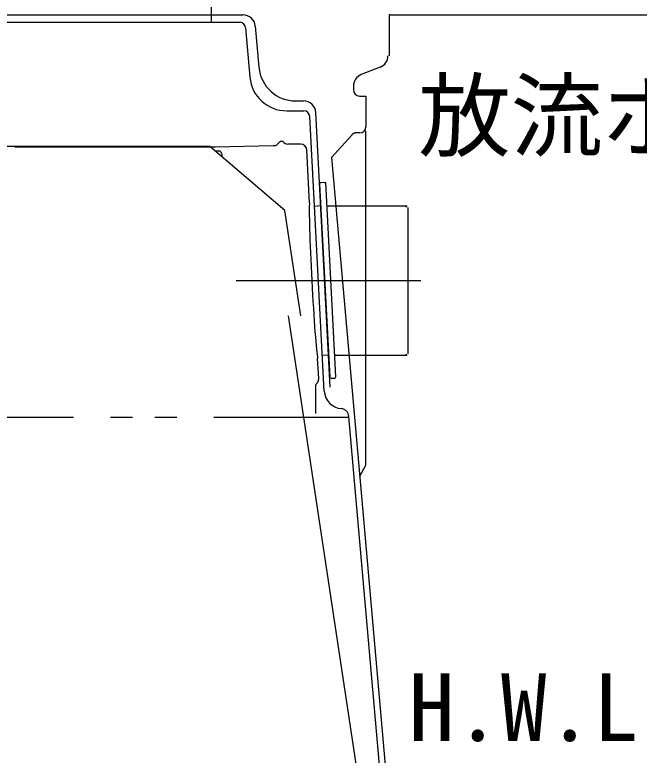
# Model space of a CAD drawing. Units: millimetres, scale not verified. Extents: x -9804 to 7514, y -6320 to 5758.
# Drawn here: x -4941 to -4434, y -1981 to -1379 of the extents above; entities that cross this region are included whole.
import ezdxf
from ezdxf.enums import TextEntityAlignment as Align

# ---------------------------------------------------------------- set-up
doc = ezdxf.new("R2010")
doc.units = ezdxf.units.MM
doc.header["$LTSCALE"] = 30
doc.linetypes.add('CHAIN1', pattern=[8, 5, -1, 1, -1])
doc.linetypes.add('DOUBLE_CHAIN1', pattern=[8.8, 5, -1, 0.6, -0.6, 0.6, -1])
for name, color, linetype, lineweight in [('0-1_KIKI', 3, 'Continuous', 25), ('0-2_SEISAKU', 2, 'Continuous', 25), ('0-9_A-PIPE2', 3, 'Continuous', 25), ('0-C_C', 3, 'Continuous', 25), ('1-5_15', 3, 'Continuous', 25), ('1-8_18', 3, 'Continuous', 25)]:
    doc.layers.add(name, color=color, linetype=linetype, lineweight=lineweight)
doc.styles.add('MS Gothic', font='')
doc.styles.get('MS Gothic').set_extended_font_data('MS Gothic')

msp = doc.modelspace()

# ---------------------------------------------------------------- linework, layer by layer
at = {"layer": '0-1_KIKI'}
for p, q in [((-4636.05, -1379.23), (-4120.05, -1379.23)), ((-4644.4, -1421.72), (-4659.71, -1427.74)), ((-4666.05, -1437.04), (-4666.05, -1440.23)), ((-4656.05, -1745.34), (-4656.05, -1473.54)), ((-4661.03, -1754.26), (-4656.05, -1745.34)), ((-4660.99, -1755.14), (-4625.05, -2160.23))]:
    msp.add_line(p, q, dxfattribs=at)
for points in [[(-4636.05, -1379.23), (-4637.05, -1379.23), (-4637.05, -1412.41)], [(-4661.05, -1445.23), (-4656.05, -1445.23), (-4656.05, -1470.23)], [(-4666.22, -1475.84), (-4666.32, -1475.89), (-4666.42, -1475.94), (-4666.51, -1476), (-4666.6, -1476.05), (-4666.68, -1476.1), (-4666.76, -1476.15), (-4666.83, -1476.2), (-4666.9, -1476.25), (-4666.97, -1476.31), (-4667.03, -1476.36), (-4667.09, -1476.41), (-4667.15, -1476.47), (-4667.21, -1476.52), (-4667.26, -1476.58), (-4667.31, -1476.63), (-4667.36, -1476.68), (-4667.4, -1476.73), (-4667.44, -1476.77), (-4667.54, -1476.88), (-4684.05, -1495.23), (-4660.99, -1755.14)], [(-4661.05, -1475.23), (-4663.83, -1475.23), (-4663.89, -1475.23), (-4663.91, -1475.23), (-4663.95, -1475.23), (-4663.98, -1475.23), (-4664.02, -1475.23), (-4664.06, -1475.23), (-4664.11, -1475.23), (-4664.15, -1475.23), (-4664.2, -1475.23), (-4664.25, -1475.24), (-4664.29, -1475.24), (-4664.34, -1475.25), (-4664.39, -1475.25), (-4664.45, -1475.26), (-4664.5, -1475.27), (-4664.57, -1475.28), (-4664.63, -1475.29), (-4664.7, -1475.3), (-4664.78, -1475.32), (-4664.86, -1475.34), (-4664.94, -1475.35), (-4665.02, -1475.37), (-4665.09, -1475.39), (-4665.17, -1475.41), (-4665.24, -1475.43), (-4665.31, -1475.45), (-4665.37, -1475.46), (-4665.43, -1475.48), (-4665.48, -1475.5), (-4665.54, -1475.53), (-4665.61, -1475.55), (-4665.68, -1475.58), (-4665.75, -1475.61), (-4665.84, -1475.65), (-4665.93, -1475.69), (-4666.02, -1475.74), (-4666.12, -1475.79), (-4666.22, -1475.84)]]:
    msp.add_lwpolyline(points, dxfattribs=at)
for centre, radius, start, end in [((-4648.05, -1412.41), 10, 291.448, 0), ((-4656.05, -1437.04), 10, 111.448, 180), ((-4661.05, -1440.23), 5, 180, 270), ((-4661.05, -1470.23), 5, 270, 0)]:
    msp.add_arc(centre, radius, start, end, dxfattribs=at)
at = {"layer": '0-2_SEISAKU'}
msp.add_line((-4781.63, -1049.23), (-4781.63, -1379.23), dxfattribs=at)
at = {"layer": '0-9_A-PIPE2'}
for p, q in [((-4782.71, -1486.33), (-4956.59, -1486.33)), ((-4721.74, -1538.3), (-4782.71, -1486.33)), ((-4708.81, -1623.84), (-4721.74, -1538.3)), ((-4629.79, -2212.82), (-4718.81, -1623.84))]:
    msp.add_line(p, q, dxfattribs=at)
at = {"layer": '0-C_C'}
for p, q in [((-4693.61, -1516.84), (-4685.39, -1673.62)), ((-4698.09, -1534.59), (-4692.69, -1534.31)), ((-4622.54, -1534.73), (-4686.71, -1534.73)), ((-4621.54, -1654.73), (-4621.54, -1535.73)), ((-4691.74, -1655.93), (-4686.33, -1655.64)), ((-4680.27, -1655.73), (-4622.54, -1655.73)), ((-4684.34, -1674.57), (-4681.34, -1674.41))]:
    msp.add_line(p, q, dxfattribs=at)
msp.add_lwpolyline([(-4680.4, -1673.36), (-4688.66, -1515.57), (-4692.66, -1515.78)], dxfattribs=at)
for centre, start, end in [((-4692.61, -1516.78), 92.99879, 182.99879), ((-4689.61, -1516.63), 2.99879, 92.99879), ((-4686.71, -1533.73), 182.99879, 270), ((-4624.04, -1535.73), 0, 90), ((-4624.04, -1654.73), 270, 0), ((-4680.27, -1656.73), 90, 182.99879), ((-4684.39, -1673.57), 182.99879, 272.99879), ((-4681.4, -1673.41), 272.99879, 2.99879)]:
    msp.add_arc(centre, 1, start, end, dxfattribs=at)
at = {"layer": '1-5_15'}
for p, q in [((-5407.47, -1379.23), (-4755.8, -1379.23)), ((-4781.64, -1379.23), (-4781.64, -1385.23)), ((-5404.55, -1385.23), (-4758.26, -1385.23)), ((-4753.74, -1389.79), (-4750.24, -1429.84)), ((-4745.84, -1388.36), (-4742.91, -1421.84)), ((-4713.02, -1449.23), (-4706.64, -1449.23)), ((-4720.35, -1457.23), (-4706.48, -1457.23)), ((-4689.8, -1685.01), (-4701.49, -1461.97)), ((-4684.96, -1681.75), (-4696.65, -1458.7)), ((-4626.63, -2199.23), (-4669.82, -1705.62))]:
    msp.add_line(p, q, dxfattribs=at)
at = {"layer": '1-5_15', "color": 4, "linetype": 'DOUBLE_CHAIN1'}
msp.add_line((-6363.51, -1706.23), (-4669.77, -1706.23), dxfattribs=at)
at = {"layer": '1-5_15'}
for centre, radius, start, end in [((-4755.8, -1389.23), 10, 5, 90), ((-4758.72, -1390.23), 5, 5, 81.94723), ((-4713.02, -1419.23), 30, 185, 270), ((-4720.35, -1427.23), 30, 185, 270), ((-4706.64, -1459.23), 10, 3, 90), ((-4706.48, -1462.23), 5, 3, 90), ((-4674.82, -1684.32), 15, 183, 265.77819), ((-4676.79, -1706.23), 7, 5, 82.86906)]:
    msp.add_arc(centre, radius, start, end, dxfattribs=at)
at = {"layer": '1-8_18'}
for p, q in [((-4731.3, -1485.8), (-4778.11, -1486.85)), ((-4725.67, -1482.22), (-4729.08, -1485.63)), ((-4723.34, -1482.22), (-4725.67, -1482.22)), ((-4709.08, -1484.23), (-4719.34, -1484.23)), ((-4779.56, -1486.86), (-4941.26, -1486.86)), ((-4701.83, -1532.01), (-4704.09, -1488.97)), ((-4772.94, -1494.63), (-4772.94, -1494.65)), ((-4694.35, -1674.77), (-4695.21, -1658.44)), ((-4696.79, -1703.35), (-4696.79, -1681.59))]:
    msp.add_line(p, q, dxfattribs=at)
at = {"layer": '1-8_18', "linetype": 'CHAIN1'}
msp.add_line((-4761.27, -1595.23), (-4587.16, -1595.23), dxfattribs=at)
at = {"layer": '1-8_18'}
for points in [[(-4729.08, -1485.63), (-4729.16, -1485.66), (-4729.21, -1485.67), (-4729.28, -1485.68), (-4729.32, -1485.69), (-4729.36, -1485.7), (-4729.41, -1485.7), (-4729.47, -1485.71), (-4729.53, -1485.71), (-4729.59, -1485.72), (-4729.73, -1485.73), (-4729.89, -1485.74), (-4730.06, -1485.75), (-4730.24, -1485.76), (-4730.43, -1485.77), (-4730.64, -1485.78), (-4730.85, -1485.79), (-4731.07, -1485.79), (-4731.3, -1485.8)], [(-4778.11, -1486.85), (-4778.46, -1486.86), (-4778.82, -1486.86), (-4779.19, -1486.86), (-4779.56, -1486.86)], [(-4778.7, -1489.74), (-4774.91, -1489.74), (-4774.54, -1489.88), (-4774.19, -1490.18), (-4773.86, -1490.64), (-4773.56, -1491.25), (-4773.32, -1491.98), (-4773.13, -1492.81), (-4773, -1493.7), (-4772.94, -1494.63)], [(-4696.79, -1681.59), (-4696.78, -1681.37), (-4696.77, -1681.15), (-4696.74, -1680.92), (-4696.71, -1680.71), (-4696.67, -1680.49), (-4696.61, -1680.27), (-4696.55, -1680.06), (-4696.47, -1679.85), (-4696.39, -1679.64), (-4696.3, -1679.43), (-4696.2, -1679.24), (-4696.09, -1679.04), (-4695.97, -1678.85), (-4695.85, -1678.67), (-4695.71, -1678.49), (-4695.57, -1678.32), (-4695.41, -1678.13), (-4695.27, -1677.94), (-4695.14, -1677.74), (-4695.01, -1677.54), (-4694.9, -1677.33), (-4694.79, -1677.12), (-4694.7, -1676.9), (-4694.62, -1676.67), (-4694.54, -1676.44), (-4694.48, -1676.21), (-4694.43, -1675.97), (-4694.39, -1675.74), (-4694.36, -1675.5), (-4694.35, -1675.26), (-4694.34, -1675.02), (-4694.35, -1674.77)]]:
    msp.add_lwpolyline(points, dxfattribs=at)
for centre, major_axis, ratio, start_param, end_param in [((-4719.33, -1479.22), (3.55, 3.55), 0.997265, 2.998326, 3.925621), ((-4709.08, -1489.23), (2.05, 4.57), 0.998355, 5.186553, 6.703707), ((-4698.26, -1595.23), (3.36, -64), 0.02615, 3.297114, 6.124921)]:
    msp.add_ellipse(centre, major_axis=major_axis, ratio=ratio, start_param=start_param, end_param=end_param, dxfattribs=at)

# ---------------------------------------------------------------- texts
at = {"layer": '0-1_KIKI', "color": 4, "style": 'MS Gothic'}
for s, p in [('放流ポンプ槽', (-4613.35, -1505.13)), ('H.W.L', (-4621.24, -1985.91))]:
    msp.add_text(s, height=54.99, dxfattribs=at).set_placement(p, align=Align.BOTTOM_LEFT)

doc.saveas('drawing.dxf')
